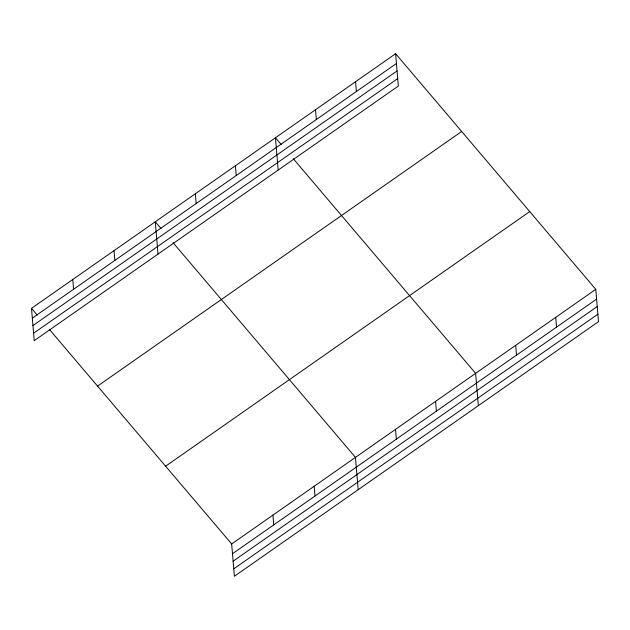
<?xml version="1.0" encoding="UTF-8"?>
<svg xmlns="http://www.w3.org/2000/svg" width="630" height="630" viewBox="0 0 630 630"><rect width="100%" height="100%" fill="white"/><g stroke="black" fill="none" stroke-linecap="round" stroke-linejoin="round"><path stroke-width="0.94" d="M395.616 53.723L398.333 86.042L34.217 340.665L31.5 308.353L395.616 53.723L595.783 289.335L598.5 321.647L234.384 576.277L231.667 543.958L49.282 329.285M32.319 318.126L396.443 63.504M32.949 325.568L397.065 70.938M33.587 333.231L397.711 78.6M97.555 386.103L461.672 131.473M165.611 466.208L529.736 211.585M231.667 543.958L595.783 289.335M232.486 553.738L596.61 299.116M233.116 561.18L597.232 306.55M233.754 568.843L597.878 314.212M281.177 144.475L275.46 137.749L278.176 170.069M293.241 158.681L475.626 373.362L478.343 405.681M161.02 228.509L155.303 221.776L158.012 254.095M173.085 242.707L355.47 457.388L358.179 489.707M31.5 308.353L37.217 315.079M555.731 317.347L556.558 327.12M515.679 345.35L516.498 355.131M435.574 401.373L436.393 411.146M395.522 429.377L396.341 439.157M355.564 81.735L356.391 91.507M315.512 109.738L316.339 119.519M314.197 486.25L315.024 496.023M272.932 515.104L273.751 524.885M235.407 165.761L236.226 175.542M195.355 193.764L196.174 203.545M114.03 250.638L114.857 260.411M72.765 279.492L73.592 289.272"/></g></svg>
